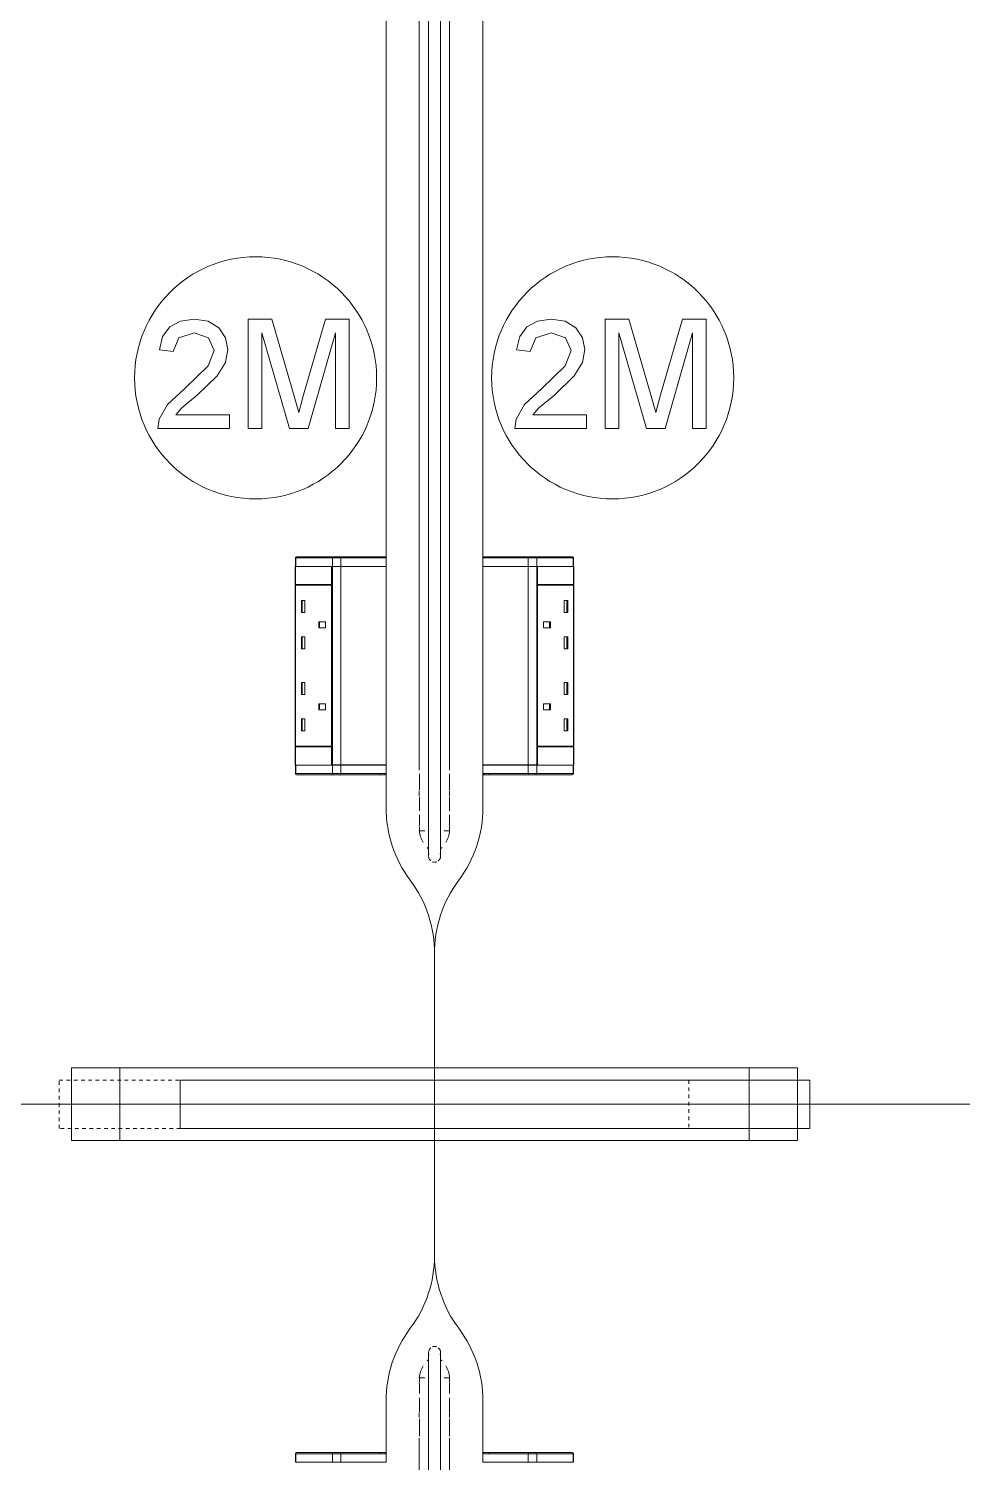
# Model space of a CAD drawing. Header units: millimetres. Extents: x 155927 to 295199, y -4084 to 97293.
# Drawn here: x 200450 to 201222, y 11789 to 12973 of the extents above; entities that cross this region are included whole.
import ezdxf

# ---------------------------------------------------------------- set-up
doc = ezdxf.new("R2010")
doc.units = ezdxf.units.MM
doc.header["$MEASUREMENT"] = 0
doc.linetypes.add('Dash', pattern=[6, 3, -3])
doc.layers.add('I-FURN', color=8, linetype='CONTINUOUS', lineweight=9)
doc.layers.add('I-FURN-HDLN', color=8, linetype='Dash', lineweight=9)

msp = doc.modelspace()

# ---------------------------------------------------------------- linework, layer by layer
at = {"layer": 'I-FURN'}
for p, q in [((200745.7, 12535.9), (200745.7, 13239.6)), ((200745.7, 13239.6), (200745.7, 12535.9)), ((200825.7, 13239.6), (200825.7, 12535.9)), ((200825.7, 12535.9), (200825.7, 13239.6)), ((200773.1, 12360.5), (200773.1, 13198.7)), ((200780.7, 13198.7), (200780.7, 12360.5)), ((200790.7, 12360.5), (200790.7, 13198.7)), ((200798.2, 13198.7), (200798.2, 12360.5)), ((200575.8, 12731.5), (200567, 12726.7)), ((200587.2, 12733.2), (200575.8, 12731.5)), ((200598.6, 12731.4), (200587.2, 12733.2)), ((200607.4, 12725.9), (200598.6, 12731.4)), ((200651.3, 12733.2), (200631.8, 12733.2)), ((200631.8, 12733.2), (200631.8, 12642.8)), ((200669.8, 12669.4), (200651.3, 12733.2)), ((200695.7, 12733.2), (200677.5, 12670.5)), ((200715.2, 12733.2), (200695.7, 12733.2)), ((200715.2, 12642.8), (200715.2, 12733.2)), ((200870.8, 12731.5), (200862, 12726.7)), ((200882.2, 12733.2), (200870.8, 12731.5)), ((200893.6, 12731.4), (200882.2, 12733.2)), ((200902.4, 12725.9), (200893.6, 12731.4)), ((200946.3, 12733.2), (200926.8, 12733.2)), ((200926.8, 12733.2), (200926.8, 12642.8)), ((200964.8, 12669.4), (200946.3, 12733.2)), ((200990.7, 12733.2), (200972.5, 12670.5)), ((201010.2, 12733.2), (200990.7, 12733.2)), ((201010.2, 12642.8), (201010.2, 12733.2)), ((200561.1, 12718.7), (200558.4, 12707.7)), ((200567, 12726.7), (200561.1, 12718.7)), ((200574.4, 12717.7), (200587, 12721.9)), ((200587, 12721.9), (200599, 12717.6)), ((200613, 12717.8), (200607.4, 12725.9)), ((200614.9, 12708), (200613, 12717.8)), ((200643.1, 12642.8), (200643.1, 12721.9)), ((200643.1, 12721.9), (200665.8, 12642.8)), ((200681.2, 12642.8), (200703.9, 12721.9)), ((200703.9, 12721.9), (200703.9, 12642.8)), ((200856.1, 12718.7), (200853.4, 12707.7)), ((200862, 12726.7), (200856.1, 12718.7)), ((200869.4, 12717.7), (200882, 12721.9)), ((200882, 12721.9), (200894, 12717.6)), ((200908, 12717.8), (200902.4, 12725.9)), ((200909.9, 12708), (200908, 12717.8)), ((200938.1, 12642.8), (200938.1, 12721.9)), ((200938.1, 12721.9), (200960.8, 12642.8)), ((200976.2, 12642.8), (200998.9, 12721.9)), ((200998.9, 12721.9), (200998.9, 12642.8)), ((200558.4, 12707.7), (200569.7, 12706.3)), ((200569.7, 12706.3), (200574.4, 12717.7)), ((200603.6, 12707.3), (200598.7, 12694.5)), ((200599, 12717.6), (200603.6, 12707.3)), ((200612.9, 12697.2), (200614.9, 12708)), ((200853.4, 12707.7), (200864.7, 12706.3)), ((200864.7, 12706.3), (200869.4, 12717.7)), ((200898.6, 12707.3), (200893.7, 12694.5)), ((200894, 12717.6), (200898.6, 12707.3)), ((200907.9, 12697.2), (200909.9, 12708)), ((200598.7, 12694.5), (200579.2, 12675.6)), ((200606.2, 12686.2), (200612.9, 12697.2)), ((200893.7, 12694.5), (200874.2, 12675.6)), ((200901.2, 12686.2), (200907.9, 12697.2)), ((200590, 12670.7), (200606.2, 12686.2)), ((200885, 12670.7), (200901.2, 12686.2)), ((200579.2, 12675.6), (200565, 12662.5)), ((200577, 12659.8), (200590, 12670.7)), ((200677.5, 12670.5), (200673.5, 12656.1)), ((200874.2, 12675.6), (200860, 12662.5)), ((200872, 12659.8), (200885, 12670.7)), ((200972.5, 12670.5), (200968.5, 12656.1)), ((200565, 12662.5), (200558.2, 12650.5)), ((200571.9, 12654.1), (200577, 12659.8)), ((200673.5, 12656.1), (200669.8, 12669.4)), ((200860, 12662.5), (200853.2, 12650.5)), ((200866.9, 12654.1), (200872, 12659.8)), ((200968.5, 12656.1), (200964.8, 12669.4)), ((200558.2, 12650.5), (200557, 12642.8)), ((200616.3, 12654.1), (200571.9, 12654.1)), ((200616.3, 12642.8), (200616.3, 12654.1)), ((200853.2, 12650.5), (200852, 12642.8)), ((200911.3, 12654.1), (200866.9, 12654.1)), ((200911.3, 12642.8), (200911.3, 12654.1)), ((200557, 12642.8), (200616.3, 12642.8)), ((200631.8, 12642.8), (200643.1, 12642.8)), ((200665.8, 12642.8), (200681.2, 12642.8)), ((200703.9, 12642.8), (200715.2, 12642.8)), ((200852, 12642.8), (200911.3, 12642.8)), ((200926.8, 12642.8), (200938.1, 12642.8)), ((200960.8, 12642.8), (200976.2, 12642.8)), ((200998.9, 12642.8), (201010.2, 12642.8)), ((200670.6, 12513.8), (200670.6, 12528.8)), ((200670.6, 12528.8), (200700.5, 12528.8)), ((200670.8, 12535.9), (200670.8, 12528.9)), ((200670.8, 12535.9), (200671, 12535.9)), ((200670.8, 12535.9), (200670.8, 12528.9)), ((200670.8, 12528.9), (200670.8, 12535.9)), ((200670.8, 12528.9), (200671, 12528.9)), ((200670.8, 12528.8), (200670.8, 12364.9)), ((200671, 12535.9), (200701.3, 12535.9)), ((200671, 12535.9), (200671, 12528.9)), ((200671, 12528.9), (200701.3, 12528.9)), ((200671.2, 12536.7), (200671.2, 12536.7)), ((200702.1, 12536.9), (200671.8, 12536.9)), ((200702.1, 12536.9), (200671.8, 12536.9)), ((200700.5, 12528.8), (200700.5, 12513.8)), ((200700.7, 12513.8), (200700.7, 12528.8)), ((200700.7, 12528.8), (200701.3, 12528.8)), ((200701.3, 12535.9), (200708.2, 12535.9)), ((200701.3, 12535.9), (200701.3, 12528.9)), ((200701.3, 12528.9), (200708.2, 12528.9)), ((200708.2, 12528.8), (200701.3, 12528.8)), ((200701.3, 12528.8), (200701.3, 12364.9)), ((200702.1, 12536.9), (200740.7, 12536.9)), ((200707.7, 12536.9), (200702.1, 12536.9)), ((200744.7, 12536.9), (200707.7, 12536.9)), ((200708.2, 12535.9), (200745.7, 12535.9)), ((200708.2, 12535.9), (200708.2, 12528.9)), ((200708.2, 12528.9), (200745.7, 12528.9)), ((200745.7, 12528.8), (200708.2, 12528.8)), ((200708.2, 12528.8), (200708.2, 12364.9)), ((200740.7, 12536.9), (200740.7, 12535.9)), ((200740.7, 12536.9), (200744.7, 12536.9)), ((200745.7, 12528.9), (200745.7, 12535.9)), ((200745.7, 12535.9), (200745.7, 12528.9)), ((200745.7, 12364.9), (200745.7, 12528.8)), ((200745.7, 12528.8), (200745.7, 12364.9)), ((200825.7, 12535.9), (200825.7, 12528.9)), ((200825.7, 12535.9), (200863.1, 12535.9)), ((200825.7, 12535.9), (200825.7, 12528.9)), ((200825.7, 12528.9), (200863.1, 12528.9)), ((200825.7, 12528.8), (200825.7, 12364.9)), ((200825.7, 12364.9), (200825.7, 12528.8)), ((200863.1, 12528.8), (200825.7, 12528.8)), ((200826.7, 12536.9), (200826.7, 12536.9)), ((200863.7, 12536.9), (200826.7, 12536.9)), ((200826.7, 12536.9), (200830.7, 12536.9)), ((200830.7, 12535.9), (200830.7, 12536.9)), ((200830.7, 12536.9), (200869.2, 12536.9)), ((200863.1, 12535.9), (200870.1, 12535.9)), ((200863.1, 12535.9), (200863.1, 12528.9)), ((200863.1, 12528.9), (200870.1, 12528.9)), ((200863.1, 12364.9), (200863.1, 12528.8)), ((200870.1, 12528.8), (200863.1, 12528.8)), ((200869.2, 12536.9), (200863.7, 12536.9)), ((200870.9, 12528.8), (200868.4, 12528.8)), ((200899.5, 12536.9), (200869.2, 12536.9)), ((200899.5, 12536.9), (200869.2, 12536.9)), ((200870.1, 12535.9), (200900.3, 12535.9)), ((200870.1, 12535.9), (200870.1, 12528.9)), ((200870.1, 12528.9), (200900.3, 12528.9)), ((200870.1, 12364.9), (200870.1, 12528.8)), ((200870.1, 12528.8), (200870.7, 12528.8)), ((200870.7, 12528.8), (200870.7, 12513.8)), ((200870.9, 12513.8), (200870.9, 12528.8)), ((200870.9, 12528.8), (200900.7, 12528.8)), ((200900.1, 12536.7), (200900.2, 12536.7)), ((200900.3, 12535.9), (200900.5, 12535.9)), ((200900.3, 12535.9), (200900.3, 12528.9)), ((200900.3, 12528.9), (200900.5, 12528.9)), ((200900.5, 12528.9), (200900.5, 12535.9)), ((200900.5, 12528.9), (200900.5, 12535.9)), ((200900.5, 12528.9), (200900.5, 12535.9)), ((200900.5, 12364.9), (200900.5, 12528.8)), ((200900.7, 12528.8), (200900.7, 12513.8)), ((200700.5, 12513.8), (200670.6, 12513.8)), ((200670.6, 12513.3), (200700.5, 12513.3)), ((200670.6, 12380.3), (200670.6, 12513.3)), ((200671, 12513.3), (200671, 12513.8)), ((200700.5, 12513.3), (200700.5, 12380.3)), ((200700.7, 12380.3), (200700.7, 12513.3)), ((200870.7, 12513.3), (200870.7, 12380.3)), ((200900.7, 12513.8), (200870.9, 12513.8)), ((200870.9, 12380.3), (200870.9, 12513.3)), ((200900.7, 12513.3), (200870.9, 12513.3)), ((200900.3, 12513.8), (200900.3, 12513.3)), ((200900.7, 12513.3), (200900.7, 12380.3)), ((200675.7, 12500.7), (200675.7, 12490.7)), ((200675.7, 12500.7), (200678.5, 12500.7)), ((200676.4, 12500.7), (200676.4, 12490.7)), ((200678.5, 12500.7), (200678.5, 12490.7)), ((200895.7, 12500.7), (200892.8, 12500.7)), ((200892.8, 12490.7), (200892.8, 12500.7)), ((200895, 12490.7), (200895, 12500.7)), ((200895.7, 12490.7), (200895.7, 12500.7)), ((200675.7, 12490.7), (200678.5, 12490.7)), ((200690, 12483.2), (200690, 12478.2)), ((200695.7, 12483.2), (200690, 12483.2)), ((200690.7, 12483.2), (200690.7, 12478.2)), ((200695.7, 12478.2), (200695.7, 12483.2)), ((200881.4, 12483.2), (200875.6, 12483.2)), ((200875.6, 12478.2), (200875.6, 12483.2)), ((200880.6, 12478.2), (200880.6, 12483.2)), ((200881.4, 12478.2), (200881.4, 12483.2)), ((200895.7, 12490.7), (200892.8, 12490.7)), ((200675.7, 12470.7), (200675.7, 12460.7)), ((200675.7, 12470.7), (200678.5, 12470.7)), ((200676.4, 12470.7), (200676.4, 12460.7)), ((200678.5, 12470.7), (200678.5, 12460.7)), ((200690, 12478.2), (200695.7, 12478.2)), ((200881.4, 12478.2), (200875.6, 12478.2)), ((200895.7, 12470.7), (200892.8, 12470.7)), ((200892.8, 12460.7), (200892.8, 12470.7)), ((200895, 12460.7), (200895, 12470.7)), ((200895.7, 12460.7), (200895.7, 12470.7)), ((200675.7, 12460.7), (200678.5, 12460.7)), ((200895.7, 12460.7), (200892.8, 12460.7)), ((200675.7, 12433), (200675.7, 12423)), ((200675.7, 12433), (200678.5, 12433)), ((200675.7, 12423), (200678.5, 12423)), ((200676.4, 12433), (200676.4, 12423)), ((200678.5, 12433), (200678.5, 12423)), ((200895.7, 12433), (200892.8, 12433)), ((200892.8, 12423), (200892.8, 12433)), ((200895.7, 12423), (200892.8, 12423)), ((200895, 12423), (200895, 12433)), ((200895.7, 12423), (200895.7, 12433)), ((200690, 12415.5), (200690, 12410.5)), ((200690, 12415.5), (200695.7, 12415.5)), ((200690, 12410.5), (200695.7, 12410.5)), ((200690.7, 12415.5), (200690.7, 12410.5)), ((200695.7, 12415.5), (200695.7, 12410.5)), ((200875.6, 12415.5), (200875.6, 12410.5)), ((200881.4, 12415.5), (200875.6, 12415.5)), ((200875.6, 12410.5), (200881.4, 12410.5)), ((200880.6, 12410.5), (200880.6, 12415.5)), ((200881.4, 12410.5), (200881.4, 12415.5)), ((200675.7, 12403), (200675.7, 12393)), ((200675.7, 12403), (200678.5, 12403)), ((200676.4, 12403), (200676.4, 12393)), ((200678.5, 12403), (200678.5, 12393)), ((200895.7, 12403), (200892.8, 12403)), ((200892.8, 12393), (200892.8, 12403)), ((200895, 12393), (200895, 12403)), ((200895.7, 12393), (200895.7, 12403)), ((200675.7, 12393), (200678.5, 12393)), ((200895.7, 12393), (200892.8, 12393)), ((200670.6, 12380.3), (200700.5, 12380.3)), ((200670.6, 12379.8), (200700.5, 12379.8)), ((200670.6, 12364.8), (200670.6, 12379.8)), ((200671, 12379.8), (200671, 12380.3)), ((200700.5, 12379.8), (200700.5, 12364.8)), ((200700.7, 12364.9), (200700.7, 12379.8)), ((200870.7, 12379.8), (200870.7, 12364.9)), ((200900.7, 12380.3), (200870.9, 12380.3)), ((200870.9, 12364.8), (200870.9, 12379.8)), ((200870.9, 12379.8), (200900.7, 12379.8)), ((200900.3, 12380.3), (200900.3, 12379.8)), ((200900.7, 12379.8), (200900.7, 12364.8)), ((200700.5, 12364.8), (200670.6, 12364.8)), ((200670.8, 12364.8), (200670.8, 12357.8)), ((200671, 12364.8), (200670.8, 12364.8)), ((200670.8, 12364.8), (200670.8, 12357.8)), ((200670.8, 12364.8), (200670.8, 12357.8)), ((200671, 12357.8), (200671, 12364.8)), ((200701.3, 12364.8), (200671, 12364.8)), ((200700.5, 12364.8), (200702.9, 12364.8)), ((200701.3, 12364.9), (200700.7, 12364.9)), ((200701.3, 12364.9), (200708.2, 12364.9)), ((200701.3, 12357.8), (200701.3, 12364.8)), ((200708.2, 12364.8), (200701.3, 12364.8)), ((200708.2, 12364.9), (200745.7, 12364.9)), ((200708.2, 12357.8), (200708.2, 12364.8)), ((200745.7, 12364.8), (200708.2, 12364.8)), ((200745.7, 12357.8), (200745.7, 12364.8)), ((200745.7, 12357.8), (200745.7, 12364.8)), ((200825.7, 12364.9), (200863.1, 12364.9)), ((200825.7, 12364.8), (200825.7, 12357.8)), ((200825.7, 12357.8), (200825.7, 12364.8)), ((200863.1, 12364.8), (200825.7, 12364.8)), ((200863.1, 12364.9), (200870.1, 12364.9)), ((200863.1, 12357.8), (200863.1, 12364.8)), ((200870.1, 12364.8), (200863.1, 12364.8)), ((200870.7, 12364.9), (200870.1, 12364.9)), ((200870.1, 12357.8), (200870.1, 12364.8)), ((200900.3, 12364.8), (200870.1, 12364.8)), ((200900.7, 12364.8), (200870.9, 12364.8)), ((200900.3, 12357.8), (200900.3, 12364.8)), ((200900.5, 12364.8), (200900.3, 12364.8)), ((200900.5, 12357.8), (200900.5, 12364.8)), ((200900.5, 12357.8), (200900.5, 12364.8)), ((200900.5, 12364.8), (200900.5, 12357.8)), ((200671, 12357.8), (200670.8, 12357.8)), ((200701.3, 12357.8), (200671, 12357.8)), ((200671.2, 12357), (200671.2, 12357)), ((200671.8, 12356.8), (200702.1, 12356.8)), ((200671.8, 12356.8), (200702.1, 12356.8)), ((200708.2, 12357.8), (200701.3, 12357.8)), ((200740.7, 12356.8), (200702.1, 12356.8)), ((200702.1, 12356.8), (200707.7, 12356.8)), ((200707.7, 12356.8), (200744.7, 12356.8)), ((200745.7, 12357.8), (200708.2, 12357.8)), ((200740.7, 12357.8), (200740.7, 12356.8)), ((200744.7, 12356.8), (200740.7, 12356.8)), ((200744.7, 12356.8), (200744.7, 12356.8)), ((200745.7, 12329.6), (200745.7, 12357.8)), ((200745.7, 12357.8), (200745.7, 12329.6)), ((200773.2, 12344.3), (200773.2, 12357.6)), ((200780.7, 12360.5), (200780.7, 12357.7)), ((200780.7, 12357.7), (200780.7, 12354.9)), ((200780.7, 12354.9), (200780.7, 12352)), ((200780.7, 12352), (200780.7, 12349.2)), ((200790.7, 12359.8), (200790.7, 12360.5)), ((200790.7, 12356.9), (200790.7, 12359.8)), ((200790.7, 12354.1), (200790.7, 12356.9)), ((200790.7, 12351.3), (200790.7, 12354.1)), ((200790.7, 12348.5), (200790.7, 12351.3)), ((200798.2, 12357.6), (200798.2, 12344.3)), ((200825.7, 12357.8), (200825.7, 12329.6)), ((200825.7, 12329.6), (200825.7, 12357.8)), ((200863.1, 12357.8), (200825.7, 12357.8)), ((200830.7, 12356.8), (200826.7, 12356.8)), ((200826.7, 12356.8), (200863.7, 12356.8)), ((200830.7, 12356.8), (200830.7, 12357.8)), ((200869.2, 12356.8), (200830.7, 12356.8)), ((200870.1, 12357.8), (200863.1, 12357.8)), ((200863.7, 12356.8), (200869.2, 12356.8)), ((200869.2, 12356.8), (200899.5, 12356.8)), ((200869.2, 12356.8), (200899.5, 12356.8)), ((200900.3, 12357.8), (200870.1, 12357.8)), ((200900.2, 12357), (200900.2, 12357)), ((200900.5, 12357.8), (200900.3, 12357.8)), ((200773.1, 12339.4), (200773.1, 12343.4)), ((200780.7, 12349.2), (200780.7, 12346.4)), ((200780.7, 12346.4), (200780.7, 12343.7)), ((200780.7, 12343.7), (200780.7, 12340.9)), ((200780.7, 12340.9), (200780.7, 12338.2)), ((200790.7, 12345.7), (200790.7, 12348.5)), ((200790.7, 12342.9), (200790.7, 12345.7)), ((200790.7, 12340.2), (200790.7, 12342.9)), ((200790.7, 12337.5), (200790.7, 12340.2)), ((200798.2, 12343.4), (200798.2, 12339.4)), ((200773.2, 12327.1), (200773.2, 12338.6)), ((200780.7, 12338.2), (200780.7, 12335.5)), ((200780.7, 12335.5), (200780.7, 12332.9)), ((200780.7, 12332.9), (200780.7, 12330.3)), ((200780.7, 12330.3), (200780.7, 12327.8)), ((200780.7, 12327.8), (200780.7, 12325.3)), ((200790.7, 12334.8), (200790.7, 12337.5)), ((200790.7, 12332.2), (200790.7, 12334.8)), ((200790.7, 12329.6), (200790.7, 12332.2)), ((200790.7, 12327.1), (200790.7, 12329.6)), ((200790.7, 12324.6), (200790.7, 12327.1)), ((200798.2, 12338.6), (200798.2, 12327.1)), ((200773.1, 12314.3), (200773.1, 12315.2)), ((200773.2, 12315.5), (200773.2, 12323.6)), ((200780.7, 12325.3), (200780.7, 12322.9)), ((200780.7, 12322.9), (200780.7, 12320.5)), ((200780.7, 12320.5), (200780.7, 12318.2)), ((200780.7, 12318.2), (200780.7, 12315.9)), ((200780.7, 12315.9), (200780.7, 12313.8)), ((200790.7, 12322.2), (200790.7, 12324.6)), ((200790.7, 12319.9), (200790.7, 12322.2)), ((200790.7, 12317.6), (200790.7, 12319.9)), ((200790.7, 12315.3), (200790.7, 12317.6)), ((200790.7, 12313.2), (200790.7, 12315.3)), ((200798.2, 12323.6), (200798.2, 12315.5)), ((200798.2, 12315.2), (200798.2, 12314.3)), ((200773.2, 12310.5), (200773.2, 12313.9)), ((200773.2, 12310.5), (200777.7, 12310.5)), ((200780.7, 12313.8), (200780.7, 12311.7)), ((200780.7, 12311.7), (200780.7, 12309.7)), ((200780.7, 12309.7), (200780.7, 12307.7)), ((200780.7, 12307.7), (200780.7, 12305.9)), ((200780.7, 12305.9), (200780.7, 12304.1)), ((200780.7, 12304.1), (200780.7, 12302.4)), ((200790.7, 12311.1), (200790.7, 12313.2)), ((200790.7, 12309.1), (200790.7, 12311.1)), ((200790.7, 12307.2), (200790.7, 12309.1)), ((200790.7, 12305.4), (200790.7, 12307.2)), ((200790.7, 12303.6), (200790.7, 12305.4)), ((200790.7, 12302), (200790.7, 12303.6)), ((200793.6, 12310.5), (200798.2, 12310.5)), ((200798.2, 12313.9), (200798.2, 12310.5)), ((200780.7, 12302.4), (200780.7, 12300.9)), ((200780.7, 12300.9), (200780.7, 12299.4)), ((200780.7, 12299.4), (200780.7, 12298)), ((200780.7, 12298), (200780.7, 12296.7)), ((200780.7, 12296.7), (200780.7, 12295.5)), ((200780.7, 12295.5), (200780.7, 12294.4)), ((200780.7, 12294.4), (200780.7, 12293.5)), ((200780.7, 12293.5), (200780.7, 12292.6)), ((200780.7, 12292.6), (200780.7, 12291.8)), ((200780.7, 12291.8), (200780.7, 12291.2)), ((200790.7, 12300.4), (200790.7, 12302)), ((200790.7, 12299), (200790.7, 12300.4)), ((200790.7, 12297.6), (200790.7, 12299)), ((200790.7, 12296.4), (200790.7, 12297.6)), ((200790.7, 12295.2), (200790.7, 12296.4)), ((200790.7, 12294.2), (200790.7, 12295.2)), ((200790.7, 12293.2), (200790.7, 12294.2)), ((200790.7, 12292.4), (200790.7, 12293.2)), ((200790.7, 12291.6), (200790.7, 12292.4)), ((200790.7, 12291), (200790.7, 12291.6)), ((200780.7, 12291.2), (200780.7, 12290.6)), ((200780.7, 12290.6), (200780.7, 12290.2)), ((200780.7, 12290.2), (200780.7, 12289.9)), ((200780.7, 12289.9), (200780.7, 12289.7)), ((200780.7, 12289.7), (200780.7, 12289.6)), ((200780.7, 12289.6), (200780.7, 12289.6)), ((200790.7, 12290.5), (200790.7, 12291)), ((200790.7, 12290.1), (200790.7, 12290.5)), ((200790.7, 12289.8), (200790.7, 12290.1)), ((200790.7, 12289.7), (200790.7, 12289.8)), ((200790.7, 12289.6), (200790.7, 12289.7)), ((200785.7, 12084.6), (200785.7, 12208.5)), ((200785.7, 12208.5), (200785.7, 12084.6)), ((200785.7, 12208.5), (200785.7, 12084.6)), ((200785.7, 12084.6), (200785.7, 12208.5)), ((200485.7, 12114.6), (201085.7, 12114.6)), ((200525.7, 12114.6), (200485.7, 12114.6)), ((200485.7, 12114.6), (200485.7, 12054.6)), ((200485.7, 12054.6), (200485.7, 12114.6)), ((201045.7, 12114.6), (200525.7, 12114.6)), ((200525.7, 12054.6), (200525.7, 12114.6)), ((200525.7, 12054.6), (200525.7, 12114.6)), ((201085.7, 12114.6), (201045.7, 12114.6)), ((201045.7, 12104.6), (201045.7, 12114.6)), ((201045.7, 12054.6), (201045.7, 12114.6)), ((201085.7, 12054.6), (201085.7, 12114.6)), ((201085.7, 12104.6), (201085.7, 12114.6)), ((200575.7, 12104.6), (200575.7, 12064.6)), ((201085.7, 12104.6), (200575.7, 12104.6)), ((201095.7, 12104.6), (201085.7, 12104.6)), ((201095.7, 12064.6), (201095.7, 12104.6)), ((199985.7, 12084.6), (200785.7, 12084.6)), ((200785.7, 12084.6), (199985.7, 12084.6)), ((200785.7, 12084.6), (199985.7, 12084.6)), ((199985.7, 12084.6), (200785.7, 12084.6)), ((200785.7, 12084.6), (201585.7, 12084.6)), ((201585.7, 12084.6), (200785.7, 12084.6)), ((200785.7, 11959.6), (200785.7, 12084.6)), ((200785.7, 12084.6), (200785.7, 11959.6)), ((201585.7, 12084.6), (200785.7, 12084.6)), ((200785.7, 12084.6), (200785.7, 11959.6)), ((200785.7, 11959.6), (200785.7, 12084.6)), ((200785.7, 12084.6), (201585.7, 12084.6)), ((200575.7, 12064.6), (201085.7, 12064.6)), ((201045.7, 12054.6), (201045.7, 12064.6)), ((201085.7, 12054.6), (201085.7, 12064.6)), ((201085.7, 12064.6), (201095.7, 12064.6)), ((200485.7, 12054.6), (200525.7, 12054.6)), ((201085.7, 12054.6), (200485.7, 12054.6)), ((200525.7, 12054.6), (201045.7, 12054.6)), ((201045.7, 12054.6), (201085.7, 12054.6)), ((200780.7, 11879.6), (200780.7, 11879.6)), ((200780.7, 11879.6), (200780.7, 11879.4)), ((200780.7, 11879.4), (200780.7, 11879.1)), ((200780.7, 11879.1), (200780.7, 11878.7)), ((200780.7, 11878.7), (200780.7, 11878.2)), ((200780.7, 11878.2), (200780.7, 11877.6)), ((200780.7, 11877.6), (200780.7, 11876.9)), ((200790.7, 11879.5), (200790.7, 11879.6)), ((200790.7, 11879.6), (200790.7, 11879.6)), ((200790.7, 11879.3), (200790.7, 11879.5)), ((200790.7, 11879), (200790.7, 11879.3)), ((200790.7, 11878.6), (200790.7, 11879)), ((200790.7, 11878), (200790.7, 11878.6)), ((200790.7, 11877.4), (200790.7, 11878)), ((200790.7, 11876.6), (200790.7, 11877.4)), ((200780.7, 11876.9), (200780.7, 11876)), ((200780.7, 11876), (200780.7, 11875.1)), ((200780.7, 11875.1), (200780.7, 11874)), ((200780.7, 11874), (200780.7, 11872.9)), ((200780.7, 11872.9), (200780.7, 11871.6)), ((200780.7, 11871.6), (200780.7, 11870.2)), ((200780.7, 11870.2), (200780.7, 11868.8)), ((200780.7, 11868.8), (200780.7, 11867.2)), ((200780.7, 11867.2), (200780.7, 11865.6)), ((200780.7, 11865.6), (200780.7, 11863.8)), ((200790.7, 11875.8), (200790.7, 11876.6)), ((200790.7, 11874.8), (200790.7, 11875.8)), ((200790.7, 11873.7), (200790.7, 11874.8)), ((200790.7, 11872.5), (200790.7, 11873.7)), ((200790.7, 11871.2), (200790.7, 11872.5)), ((200790.7, 11869.9), (200790.7, 11871.2)), ((200790.7, 11868.4), (200790.7, 11869.9)), ((200790.7, 11866.8), (200790.7, 11868.4)), ((200790.7, 11865.1), (200790.7, 11866.8)), ((200773.1, 11854), (200773.1, 11854.9)), ((200777.7, 11858.7), (200773.2, 11858.7)), ((200773.2, 11855.3), (200773.2, 11858.7)), ((200773.2, 11845.7), (200773.2, 11853.7)), ((200780.7, 11863.8), (200780.7, 11862)), ((200780.7, 11862), (200780.7, 11860.1)), ((200780.7, 11860.1), (200780.7, 11858.1)), ((200780.7, 11858.1), (200780.7, 11856)), ((200780.7, 11856), (200780.7, 11853.9)), ((200780.7, 11853.9), (200780.7, 11851.7)), ((200790.7, 11863.4), (200790.7, 11865.1)), ((200790.7, 11861.5), (200790.7, 11863.4)), ((200790.7, 11859.6), (200790.7, 11861.5)), ((200790.7, 11857.6), (200790.7, 11859.6)), ((200790.7, 11855.5), (200790.7, 11857.6)), ((200790.7, 11853.3), (200790.7, 11855.5)), ((200798.2, 11858.7), (200793.6, 11858.7)), ((200798.2, 11858.7), (200798.2, 11855.3)), ((200798.2, 11854.9), (200798.2, 11854)), ((200798.2, 11853.7), (200798.2, 11845.7)), ((200773.2, 11830.6), (200773.2, 11842.1)), ((200780.7, 11851.7), (200780.7, 11849.4)), ((200780.7, 11849.4), (200780.7, 11847)), ((200780.7, 11847), (200780.7, 11844.6)), ((200780.7, 11844.6), (200780.7, 11842.1)), ((200780.7, 11842.1), (200780.7, 11839.6)), ((200790.7, 11851), (200790.7, 11853.3)), ((200790.7, 11848.7), (200790.7, 11851)), ((200790.7, 11846.4), (200790.7, 11848.7)), ((200790.7, 11843.9), (200790.7, 11846.4)), ((200790.7, 11841.4), (200790.7, 11843.9)), ((200798.2, 11842.1), (200798.2, 11830.6)), ((200745.7, 11795.9), (200745.7, 11839.6)), ((200745.7, 11839.6), (200745.7, 11795.9)), ((200773.1, 11825.8), (200773.1, 11829.9)), ((200780.7, 11839.6), (200780.7, 11837)), ((200780.7, 11837), (200780.7, 11834.4)), ((200780.7, 11834.4), (200780.7, 11831.7)), ((200780.7, 11831.7), (200780.7, 11829)), ((200790.7, 11838.9), (200790.7, 11841.4)), ((200790.7, 11836.3), (200790.7, 11838.9)), ((200790.7, 11833.7), (200790.7, 11836.3)), ((200790.7, 11831), (200790.7, 11833.7)), ((200790.7, 11828.3), (200790.7, 11831)), ((200798.2, 11829.9), (200798.2, 11825.8)), ((200825.7, 11839.6), (200825.7, 11795.9)), ((200825.7, 11795.9), (200825.7, 11839.6)), ((200773.2, 11810.6), (200773.2, 11824.9)), ((200780.7, 11829), (200780.7, 11826.3)), ((200780.7, 11826.3), (200780.7, 11823.5)), ((200780.7, 11823.5), (200780.7, 11820.8)), ((200780.7, 11820.8), (200780.7, 11817.9)), ((200780.7, 11817.9), (200780.7, 11815.1)), ((200790.7, 11825.6), (200790.7, 11828.3)), ((200790.7, 11822.8), (200790.7, 11825.6)), ((200790.7, 11820), (200790.7, 11822.8)), ((200790.7, 11817.2), (200790.7, 11820)), ((200798.2, 11824.9), (200798.2, 11810.6)), ((200773.1, 10970.5), (200773.1, 11808.7)), ((200780.7, 11815.1), (200780.7, 11812.3)), ((200780.7, 11812.3), (200780.7, 11809.5)), ((200780.7, 11809.5), (200780.7, 11808.7)), ((200780.7, 11808.7), (200780.7, 10970.5)), ((200790.7, 11814.4), (200790.7, 11817.2)), ((200790.7, 11811.5), (200790.7, 11814.4)), ((200790.7, 11808.7), (200790.7, 11811.5)), ((200790.7, 10970.5), (200790.7, 11808.7)), ((200798.2, 11808.7), (200798.2, 10970.5)), ((200670.8, 11795.9), (200670.8, 11788.9)), ((200670.8, 11795.9), (200671, 11795.9)), ((200670.8, 11795.9), (200670.8, 11788.9)), ((200670.8, 11788.9), (200670.8, 11795.9)), ((200671, 11795.9), (200701.3, 11795.9)), ((200671, 11795.9), (200671, 11788.9)), ((200671.2, 11796.7), (200671.2, 11796.7)), ((200702.1, 11796.9), (200671.8, 11796.9)), ((200702.1, 11796.9), (200671.8, 11796.9)), ((200701.3, 11795.9), (200708.2, 11795.9)), ((200701.3, 11795.9), (200701.3, 11788.9)), ((200702.1, 11796.9), (200740.7, 11796.9)), ((200707.7, 11796.9), (200702.1, 11796.9)), ((200744.7, 11796.9), (200707.7, 11796.9)), ((200708.2, 11795.9), (200745.7, 11795.9)), ((200708.2, 11795.9), (200708.2, 11788.9)), ((200740.7, 11796.9), (200740.7, 11795.9)), ((200740.7, 11796.9), (200744.7, 11796.9)), ((200745.7, 11788.9), (200745.7, 11795.9)), ((200745.7, 11795.9), (200745.7, 11788.9)), ((200825.7, 11795.9), (200825.7, 11788.9)), ((200825.7, 11795.9), (200863.1, 11795.9)), ((200825.7, 11795.9), (200825.7, 11788.9)), ((200826.7, 11796.9), (200826.7, 11796.9)), ((200863.7, 11796.9), (200826.7, 11796.9)), ((200826.7, 11796.9), (200830.7, 11796.9)), ((200830.7, 11795.9), (200830.7, 11796.9)), ((200830.7, 11796.9), (200869.2, 11796.9)), ((200863.1, 11795.9), (200870.1, 11795.9)), ((200863.1, 11795.9), (200863.1, 11788.9)), ((200869.2, 11796.9), (200863.7, 11796.9)), ((200899.5, 11796.9), (200869.2, 11796.9)), ((200899.5, 11796.9), (200869.2, 11796.9)), ((200870.1, 11795.9), (200900.3, 11795.9)), ((200870.1, 11795.9), (200870.1, 11788.9)), ((200900.1, 11796.7), (200900.2, 11796.7)), ((200900.3, 11795.9), (200900.5, 11795.9)), ((200900.3, 11795.9), (200900.3, 11788.9)), ((200900.5, 11788.9), (200900.5, 11795.9)), ((200900.5, 11788.9), (200900.5, 11795.9)), ((200900.5, 11788.9), (200900.5, 11795.9)), ((200670.8, 11788.9), (200671, 11788.9)), ((200671, 11788.9), (200701.3, 11788.9)), ((200701.3, 11788.9), (200708.2, 11788.9)), ((200708.2, 11788.9), (200745.7, 11788.9)), ((200825.7, 11788.9), (200863.1, 11788.9)), ((200863.1, 11788.9), (200870.1, 11788.9)), ((200870.1, 11788.9), (200900.3, 11788.9)), ((200900.3, 11788.9), (200900.5, 11788.9))]:
    msp.add_line(p, q, dxfattribs=at)
at = {"layer": 'I-FURN', "flags": 128}
for points in [[(200670.8, 12535.9), (200670.8, 12535.9), (200670.8, 12536), (200670.8, 12536), (200670.9, 12536.1), (200670.9, 12536.1), (200670.9, 12536.1), (200670.9, 12536.2), (200670.9, 12536.2), (200670.9, 12536.3), (200670.9, 12536.3), (200670.9, 12536.3), (200671, 12536.4), (200671, 12536.4)], [(200707.7, 12536.9), (200707.5, 12536.9), (200707.4, 12536.9), (200707.2, 12536.9), (200707.1, 12536.9), (200707, 12536.9), (200706.8, 12536.9), (200706.7, 12536.9), (200706.5, 12536.9), (200706.3, 12536.9), (200706.2, 12536.9), (200706, 12536.9), (200705.9, 12536.9), (200705.7, 12536.9), (200705.6, 12536.9), (200705.4, 12536.9), (200705.2, 12536.9), (200705.1, 12536.9), (200704.9, 12536.9), (200704.8, 12536.9), (200704.6, 12536.9), (200704.4, 12536.9), (200704.3, 12536.9), (200704.1, 12536.9), (200704, 12536.9), (200703.8, 12536.9), (200703.7, 12536.9), (200703.5, 12536.9), (200703.4, 12536.9), (200703.3, 12536.9), (200703.1, 12536.9), (200703, 12536.9), (200702.9, 12536.9), (200702.8, 12536.9), (200702.6, 12536.9), (200702.5, 12536.9), (200702.4, 12536.9), (200702.3, 12536.9), (200702.2, 12536.9), (200702.1, 12536.9)], [(200744.7, 12536.9), (200744.4, 12536.9), (200744, 12536.9), (200743.4, 12536.9), (200742.8, 12536.9), (200741.9, 12536.9), (200741, 12536.9), (200739.9, 12536.9), (200738.7, 12536.9), (200737.4, 12536.9), (200735.9, 12536.9), (200734.3, 12536.9), (200732.6, 12536.9), (200730.8, 12536.9), (200728.9, 12536.9), (200726.8, 12536.9), (200724.7, 12536.9), (200722.4, 12536.9), (200720.1, 12536.9), (200717.6, 12536.9), (200715.1, 12536.9), (200712.4, 12536.9), (200709.7, 12536.9), (200707.7, 12536.9)], [(200740.7, 12536.9), (200740.8, 12536.9), (200741, 12536.9), (200741.2, 12536.9), (200741.3, 12536.9), (200741.5, 12536.9), (200741.6, 12536.9), (200741.8, 12536.9), (200741.9, 12536.9), (200742.1, 12536.9), (200742.2, 12536.9), (200742.4, 12536.9), (200742.5, 12536.9), (200742.7, 12536.9), (200742.8, 12536.9), (200742.9, 12536.9), (200743.1, 12536.9), (200743.2, 12536.9), (200743.3, 12536.9), (200743.4, 12536.9), (200743.6, 12536.9), (200743.7, 12536.9), (200743.8, 12536.9), (200743.9, 12536.9), (200744, 12536.9), (200744.1, 12536.9), (200744.1, 12536.9), (200744.2, 12536.9), (200744.3, 12536.9), (200744.4, 12536.9), (200744.4, 12536.9), (200744.5, 12536.9), (200744.5, 12536.9), (200744.6, 12536.9), (200744.6, 12536.9), (200744.6, 12536.9), (200744.7, 12536.9), (200744.7, 12536.9), (200744.7, 12536.9), (200744.7, 12536.9)], [(200744.7, 12536.9), (200744.7, 12536.9), (200744.8, 12536.9), (200744.8, 12536.9), (200744.8, 12536.9), (200744.9, 12536.9), (200744.9, 12536.9), (200745, 12536.9), (200745, 12536.9), (200745, 12536.8), (200745.1, 12536.8), (200745.1, 12536.8), (200745.1, 12536.8), (200745.2, 12536.8), (200745.2, 12536.8), (200745.3, 12536.7), (200745.3, 12536.7), (200745.3, 12536.7), (200745.3, 12536.7), (200745.4, 12536.6), (200745.4, 12536.6), (200745.4, 12536.6), (200745.5, 12536.5), (200745.5, 12536.5), (200745.5, 12536.5), (200745.5, 12536.4), (200745.5, 12536.4), (200745.6, 12536.4), (200745.6, 12536.3), (200745.6, 12536.3), (200745.6, 12536.3), (200745.6, 12536.2), (200745.6, 12536.2), (200745.7, 12536.2), (200745.7, 12536.1), (200745.7, 12536.1), (200745.7, 12536), (200745.7, 12536), (200745.7, 12536), (200745.7, 12535.9), (200745.7, 12535.9)], [(200744.7, 12536.9), (200744.7, 12536.9), (200744.7, 12536.9)], [(200825.7, 12535.9), (200825.7, 12535.9), (200825.7, 12536), (200825.7, 12536), (200825.7, 12536.1), (200825.7, 12536.1), (200825.7, 12536.1), (200825.7, 12536.2), (200825.7, 12536.2), (200825.7, 12536.3), (200825.7, 12536.3), (200825.8, 12536.3), (200825.8, 12536.4), (200825.8, 12536.4), (200825.8, 12536.4), (200825.8, 12536.5), (200825.9, 12536.5), (200825.9, 12536.5), (200825.9, 12536.6), (200825.9, 12536.6), (200826, 12536.6), (200826, 12536.7), (200826, 12536.7), (200826.1, 12536.7), (200826.1, 12536.7), (200826.1, 12536.8), (200826.2, 12536.8), (200826.2, 12536.8), (200826.2, 12536.8), (200826.3, 12536.8), (200826.3, 12536.8), (200826.3, 12536.9), (200826.4, 12536.9), (200826.4, 12536.9), (200826.5, 12536.9), (200826.5, 12536.9), (200826.5, 12536.9), (200826.6, 12536.9), (200826.6, 12536.9), (200826.7, 12536.9), (200826.7, 12536.9)], [(200863.7, 12536.9), (200860.9, 12536.9), (200858.2, 12536.9), (200855.6, 12536.9), (200853.1, 12536.9), (200850.7, 12536.9), (200848.3, 12536.9), (200846.1, 12536.9), (200844, 12536.9), (200842, 12536.9), (200840.1, 12536.9), (200838.3, 12536.9), (200836.6, 12536.9), (200835, 12536.9), (200833.6, 12536.9), (200832.3, 12536.9), (200831.1, 12536.9), (200830.1, 12536.9), (200829.2, 12536.9), (200828.4, 12536.9), (200827.8, 12536.9), (200827.2, 12536.9), (200826.9, 12536.9), (200826.7, 12536.9)], [(200826.7, 12536.9), (200826.7, 12536.9), (200826.7, 12536.9), (200826.7, 12536.9), (200826.7, 12536.9), (200826.7, 12536.9), (200826.8, 12536.9), (200826.8, 12536.9), (200826.9, 12536.9), (200826.9, 12536.9), (200827, 12536.9), (200827, 12536.9), (200827.1, 12536.9), (200827.2, 12536.9), (200827.3, 12536.9), (200827.4, 12536.9), (200827.5, 12536.9), (200827.6, 12536.9), (200827.7, 12536.9), (200827.8, 12536.9), (200827.9, 12536.9), (200828, 12536.9), (200828.1, 12536.9), (200828.2, 12536.9), (200828.4, 12536.9), (200828.5, 12536.9), (200828.6, 12536.9), (200828.8, 12536.9), (200828.9, 12536.9), (200829.1, 12536.9), (200829.2, 12536.9), (200829.4, 12536.9), (200829.5, 12536.9), (200829.7, 12536.9), (200829.8, 12536.9), (200830, 12536.9), (200830.1, 12536.9), (200830.3, 12536.9), (200830.5, 12536.9), (200830.6, 12536.9), (200830.7, 12536.9)], [(200869.2, 12536.9), (200869.1, 12536.9), (200869, 12536.9), (200868.9, 12536.9), (200868.8, 12536.9), (200868.7, 12536.9), (200868.6, 12536.9), (200868.5, 12536.9), (200868.3, 12536.9), (200868.2, 12536.9), (200868.1, 12536.9), (200867.9, 12536.9), (200867.8, 12536.9), (200867.7, 12536.9), (200867.5, 12536.9), (200867.4, 12536.9), (200867.2, 12536.9), (200867.1, 12536.9), (200866.9, 12536.9), (200866.8, 12536.9), (200866.6, 12536.9), (200866.4, 12536.9), (200866.3, 12536.9), (200866.1, 12536.9), (200866, 12536.9), (200865.8, 12536.9), (200865.6, 12536.9), (200865.5, 12536.9), (200865.3, 12536.9), (200865.2, 12536.9), (200865, 12536.9), (200864.9, 12536.9), (200864.7, 12536.9), (200864.5, 12536.9), (200864.4, 12536.9), (200864.3, 12536.9), (200864.1, 12536.9), (200864, 12536.9), (200863.8, 12536.9), (200863.7, 12536.9)], [(200900.4, 12536.4), (200900.4, 12536.4), (200900.4, 12536.3), (200900.4, 12536.3), (200900.4, 12536.3), (200900.5, 12536.2), (200900.5, 12536.2), (200900.5, 12536.2), (200900.5, 12536.1), (200900.5, 12536.1), (200900.5, 12536), (200900.5, 12536), (200900.5, 12536), (200900.5, 12535.9), (200900.5, 12535.9)], [(200671, 12357.3), (200671, 12357.3), (200670.9, 12357.4), (200670.9, 12357.4), (200670.9, 12357.4), (200670.9, 12357.5), (200670.9, 12357.5), (200670.9, 12357.5), (200670.9, 12357.6), (200670.9, 12357.6), (200670.8, 12357.7), (200670.8, 12357.7), (200670.8, 12357.7), (200670.8, 12357.8), (200670.8, 12357.8)], [(200702.1, 12356.8), (200702.2, 12356.8), (200702.3, 12356.8), (200702.4, 12356.8), (200702.5, 12356.8), (200702.6, 12356.8), (200702.8, 12356.8), (200702.9, 12356.8), (200703, 12356.8), (200703.1, 12356.8), (200703.3, 12356.8), (200703.4, 12356.8), (200703.5, 12356.8), (200703.7, 12356.8), (200703.8, 12356.8), (200704, 12356.8), (200704.1, 12356.8), (200704.3, 12356.8), (200704.4, 12356.8), (200704.6, 12356.8), (200704.8, 12356.8), (200704.9, 12356.8), (200705.1, 12356.8), (200705.2, 12356.8), (200705.4, 12356.8), (200705.6, 12356.8), (200705.7, 12356.8), (200705.9, 12356.8), (200706, 12356.8), (200706.2, 12356.8), (200706.3, 12356.8), (200706.5, 12356.8), (200706.7, 12356.8), (200706.8, 12356.8), (200707, 12356.8), (200707.1, 12356.8), (200707.2, 12356.8), (200707.4, 12356.8), (200707.5, 12356.8), (200707.7, 12356.8)], [(200707.7, 12356.8), (200710.4, 12356.8), (200713.1, 12356.8), (200715.7, 12356.8), (200718.3, 12356.8), (200720.7, 12356.8), (200723, 12356.8), (200725.3, 12356.8), (200727.4, 12356.8), (200729.4, 12356.8), (200731.3, 12356.8), (200733.1, 12356.8), (200734.8, 12356.8), (200736.3, 12356.8), (200737.7, 12356.8), (200739, 12356.8), (200740.2, 12356.8), (200741.3, 12356.8), (200742.2, 12356.8), (200743, 12356.8), (200743.6, 12356.8), (200744.1, 12356.8), (200744.5, 12356.8), (200744.7, 12356.8)], [(200744.7, 12356.8), (200744.7, 12356.8), (200744.7, 12356.8), (200744.7, 12356.8), (200744.6, 12356.8), (200744.6, 12356.8), (200744.6, 12356.8), (200744.5, 12356.8), (200744.5, 12356.8), (200744.4, 12356.8), (200744.4, 12356.8), (200744.3, 12356.8), (200744.2, 12356.8), (200744.2, 12356.8), (200744.1, 12356.8), (200744, 12356.8), (200743.9, 12356.8), (200743.8, 12356.8), (200743.7, 12356.8), (200743.6, 12356.8), (200743.5, 12356.8), (200743.4, 12356.8), (200743.2, 12356.8), (200743.1, 12356.8), (200743, 12356.8), (200742.8, 12356.8), (200742.7, 12356.8), (200742.6, 12356.8), (200742.4, 12356.8), (200742.3, 12356.8), (200742.1, 12356.8), (200742, 12356.8), (200741.8, 12356.8), (200741.7, 12356.8), (200741.5, 12356.8), (200741.4, 12356.8), (200741.2, 12356.8), (200741.1, 12356.8), (200740.9, 12356.8), (200740.7, 12356.8), (200740.7, 12356.8)], [(200745.7, 12357.8), (200745.7, 12357.7), (200745.7, 12357.7), (200745.7, 12357.7), (200745.7, 12357.6), (200745.7, 12357.6), (200745.7, 12357.6), (200745.6, 12357.5), (200745.6, 12357.5), (200745.6, 12357.4), (200745.6, 12357.4), (200745.6, 12357.4), (200745.6, 12357.3), (200745.6, 12357.3), (200745.5, 12357.3), (200745.5, 12357.2), (200745.5, 12357.2), (200745.5, 12357.2), (200745.4, 12357.1), (200745.4, 12357.1), (200745.4, 12357.1), (200745.4, 12357), (200745.3, 12357), (200745.3, 12357), (200745.3, 12357), (200745.2, 12356.9), (200745.2, 12356.9), (200745.2, 12356.9), (200745.1, 12356.9), (200745.1, 12356.9), (200745, 12356.9), (200745, 12356.8), (200745, 12356.8), (200744.9, 12356.8), (200744.9, 12356.8), (200744.9, 12356.8), (200744.8, 12356.8), (200744.8, 12356.8), (200744.7, 12356.8), (200744.7, 12356.8), (200744.7, 12356.8)], [(200826.7, 12356.8), (200826.6, 12356.8), (200826.6, 12356.8), (200826.5, 12356.8), (200826.5, 12356.8), (200826.5, 12356.8), (200826.4, 12356.8), (200826.4, 12356.8), (200826.4, 12356.8), (200826.3, 12356.9), (200826.3, 12356.9), (200826.2, 12356.9), (200826.2, 12356.9), (200826.2, 12356.9), (200826.1, 12356.9), (200826.1, 12357), (200826.1, 12357), (200826, 12357), (200826, 12357), (200826, 12357.1), (200826, 12357.1), (200825.9, 12357.1), (200825.9, 12357.2), (200825.9, 12357.2), (200825.8, 12357.2), (200825.8, 12357.2), (200825.8, 12357.3), (200825.8, 12357.3), (200825.8, 12357.4), (200825.8, 12357.4), (200825.7, 12357.4), (200825.7, 12357.5), (200825.7, 12357.5), (200825.7, 12357.5), (200825.7, 12357.6), (200825.7, 12357.6), (200825.7, 12357.7), (200825.7, 12357.7), (200825.7, 12357.7), (200825.7, 12357.8), (200825.7, 12357.8)], [(200830.7, 12356.8), (200830.5, 12356.8), (200830.3, 12356.8), (200830.2, 12356.8), (200830, 12356.8), (200829.9, 12356.8), (200829.7, 12356.8), (200829.6, 12356.8), (200829.4, 12356.8), (200829.3, 12356.8), (200829.1, 12356.8), (200829, 12356.8), (200828.8, 12356.8), (200828.7, 12356.8), (200828.5, 12356.8), (200828.4, 12356.8), (200828.3, 12356.8), (200828.2, 12356.8), (200828, 12356.8), (200827.9, 12356.8), (200827.8, 12356.8), (200827.7, 12356.8), (200827.6, 12356.8), (200827.5, 12356.8), (200827.4, 12356.8), (200827.3, 12356.8), (200827.2, 12356.8), (200827.1, 12356.8), (200827.1, 12356.8), (200827, 12356.8), (200826.9, 12356.8), (200826.9, 12356.8), (200826.8, 12356.8), (200826.8, 12356.8), (200826.8, 12356.8), (200826.7, 12356.8), (200826.7, 12356.8), (200826.7, 12356.8), (200826.7, 12356.8), (200826.7, 12356.8)], [(200826.7, 12356.8), (200826.7, 12356.8), (200826.7, 12356.8)], [(200826.7, 12356.8), (200827, 12356.8), (200827.4, 12356.8), (200827.9, 12356.8), (200828.6, 12356.8), (200829.4, 12356.8), (200830.4, 12356.8), (200831.4, 12356.8), (200832.7, 12356.8), (200834, 12356.8), (200835.4, 12356.8), (200837, 12356.8), (200838.7, 12356.8), (200840.6, 12356.8), (200842.5, 12356.8), (200844.5, 12356.8), (200846.7, 12356.8), (200848.9, 12356.8), (200851.3, 12356.8), (200853.7, 12356.8), (200856.3, 12356.8), (200858.9, 12356.8), (200861.7, 12356.8), (200863.7, 12356.8)], [(200863.7, 12356.8), (200863.8, 12356.8), (200864, 12356.8), (200864.1, 12356.8), (200864.3, 12356.8), (200864.4, 12356.8), (200864.5, 12356.8), (200864.7, 12356.8), (200864.9, 12356.8), (200865, 12356.8), (200865.2, 12356.8), (200865.3, 12356.8), (200865.5, 12356.8), (200865.6, 12356.8), (200865.8, 12356.8), (200866, 12356.8), (200866.1, 12356.8), (200866.3, 12356.8), (200866.4, 12356.8), (200866.6, 12356.8), (200866.8, 12356.8), (200866.9, 12356.8), (200867.1, 12356.8), (200867.2, 12356.8), (200867.4, 12356.8), (200867.5, 12356.8), (200867.7, 12356.8), (200867.8, 12356.8), (200867.9, 12356.8), (200868.1, 12356.8), (200868.2, 12356.8), (200868.3, 12356.8), (200868.5, 12356.8), (200868.6, 12356.8), (200868.7, 12356.8), (200868.8, 12356.8), (200868.9, 12356.8), (200869, 12356.8), (200869.1, 12356.8), (200869.2, 12356.8)], [(200900.5, 12357.8), (200900.5, 12357.7), (200900.5, 12357.7), (200900.5, 12357.7), (200900.5, 12357.6), (200900.5, 12357.6), (200900.5, 12357.6), (200900.5, 12357.5), (200900.5, 12357.5), (200900.5, 12357.4), (200900.4, 12357.4), (200900.4, 12357.4), (200900.4, 12357.3), (200900.4, 12357.3)], [(200670.8, 11795.9), (200670.8, 11795.9), (200670.8, 11796), (200670.8, 11796), (200670.9, 11796.1), (200670.9, 11796.1), (200670.9, 11796.1), (200670.9, 11796.2), (200670.9, 11796.2), (200670.9, 11796.3), (200670.9, 11796.3), (200670.9, 11796.3), (200671, 11796.4), (200671, 11796.4)], [(200707.7, 11796.9), (200707.5, 11796.9), (200707.4, 11796.9), (200707.2, 11796.9), (200707.1, 11796.9), (200707, 11796.9), (200706.8, 11796.9), (200706.7, 11796.9), (200706.5, 11796.9), (200706.3, 11796.9), (200706.2, 11796.9), (200706, 11796.9), (200705.9, 11796.9), (200705.7, 11796.9), (200705.6, 11796.9), (200705.4, 11796.9), (200705.2, 11796.9), (200705.1, 11796.9), (200704.9, 11796.9), (200704.8, 11796.9), (200704.6, 11796.9), (200704.4, 11796.9), (200704.3, 11796.9), (200704.1, 11796.9), (200704, 11796.9), (200703.8, 11796.9), (200703.7, 11796.9), (200703.5, 11796.9), (200703.4, 11796.9), (200703.3, 11796.9), (200703.1, 11796.9), (200703, 11796.9), (200702.9, 11796.9), (200702.8, 11796.9), (200702.6, 11796.9), (200702.5, 11796.9), (200702.4, 11796.9), (200702.3, 11796.9), (200702.2, 11796.9), (200702.1, 11796.9)], [(200744.7, 11796.9), (200744.4, 11796.9), (200744, 11796.9), (200743.4, 11796.9), (200742.8, 11796.9), (200741.9, 11796.9), (200741, 11796.9), (200739.9, 11796.9), (200738.7, 11796.9), (200737.4, 11796.9), (200735.9, 11796.9), (200734.3, 11796.9), (200732.6, 11796.9), (200730.8, 11796.9), (200728.9, 11796.9), (200726.8, 11796.9), (200724.7, 11796.9), (200722.4, 11796.9), (200720.1, 11796.9), (200717.6, 11796.9), (200715.1, 11796.9), (200712.4, 11796.9), (200709.7, 11796.9), (200707.7, 11796.9)], [(200740.7, 11796.9), (200740.8, 11796.9), (200741, 11796.9), (200741.2, 11796.9), (200741.3, 11796.9), (200741.5, 11796.9), (200741.6, 11796.9), (200741.8, 11796.9), (200741.9, 11796.9), (200742.1, 11796.9), (200742.2, 11796.9), (200742.4, 11796.9), (200742.5, 11796.9), (200742.7, 11796.9), (200742.8, 11796.9), (200742.9, 11796.9), (200743.1, 11796.9), (200743.2, 11796.9), (200743.3, 11796.9), (200743.4, 11796.9), (200743.6, 11796.9), (200743.7, 11796.9), (200743.8, 11796.9), (200743.9, 11796.9), (200744, 11796.9), (200744.1, 11796.9), (200744.1, 11796.9), (200744.2, 11796.9), (200744.3, 11796.9), (200744.4, 11796.9), (200744.4, 11796.9), (200744.5, 11796.9), (200744.5, 11796.9), (200744.6, 11796.9), (200744.6, 11796.9), (200744.6, 11796.9), (200744.7, 11796.9), (200744.7, 11796.9), (200744.7, 11796.9), (200744.7, 11796.9)], [(200744.7, 11796.9), (200744.7, 11796.9), (200744.8, 11796.9), (200744.8, 11796.9), (200744.8, 11796.9), (200744.9, 11796.9), (200744.9, 11796.9), (200745, 11796.9), (200745, 11796.9), (200745, 11796.8), (200745.1, 11796.8), (200745.1, 11796.8), (200745.1, 11796.8), (200745.2, 11796.8), (200745.2, 11796.8), (200745.3, 11796.7), (200745.3, 11796.7), (200745.3, 11796.7), (200745.3, 11796.7), (200745.4, 11796.6), (200745.4, 11796.6), (200745.4, 11796.6), (200745.5, 11796.5), (200745.5, 11796.5), (200745.5, 11796.5), (200745.5, 11796.4), (200745.5, 11796.4), (200745.6, 11796.4), (200745.6, 11796.3), (200745.6, 11796.3), (200745.6, 11796.3), (200745.6, 11796.2), (200745.6, 11796.2), (200745.7, 11796.2), (200745.7, 11796.1), (200745.7, 11796.1), (200745.7, 11796), (200745.7, 11796), (200745.7, 11796), (200745.7, 11795.9), (200745.7, 11795.9)], [(200744.7, 11796.9), (200744.7, 11796.9), (200744.7, 11796.9)], [(200825.7, 11795.9), (200825.7, 11795.9), (200825.7, 11796), (200825.7, 11796), (200825.7, 11796.1), (200825.7, 11796.1), (200825.7, 11796.1), (200825.7, 11796.2), (200825.7, 11796.2), (200825.7, 11796.3), (200825.7, 11796.3), (200825.8, 11796.3), (200825.8, 11796.4), (200825.8, 11796.4), (200825.8, 11796.4), (200825.8, 11796.5), (200825.9, 11796.5), (200825.9, 11796.5), (200825.9, 11796.6), (200825.9, 11796.6), (200826, 11796.6), (200826, 11796.7), (200826, 11796.7), (200826.1, 11796.7), (200826.1, 11796.7), (200826.1, 11796.8), (200826.2, 11796.8), (200826.2, 11796.8), (200826.2, 11796.8), (200826.3, 11796.8), (200826.3, 11796.8), (200826.3, 11796.9), (200826.4, 11796.9), (200826.4, 11796.9), (200826.5, 11796.9), (200826.5, 11796.9), (200826.5, 11796.9), (200826.6, 11796.9), (200826.6, 11796.9), (200826.7, 11796.9), (200826.7, 11796.9)], [(200863.7, 11796.9), (200860.9, 11796.9), (200858.2, 11796.9), (200855.6, 11796.9), (200853.1, 11796.9), (200850.7, 11796.9), (200848.3, 11796.9), (200846.1, 11796.9), (200844, 11796.9), (200842, 11796.9), (200840.1, 11796.9), (200838.3, 11796.9), (200836.6, 11796.9), (200835, 11796.9), (200833.6, 11796.9), (200832.3, 11796.9), (200831.1, 11796.9), (200830.1, 11796.9), (200829.2, 11796.9), (200828.4, 11796.9), (200827.8, 11796.9), (200827.2, 11796.9), (200826.9, 11796.9), (200826.7, 11796.9)], [(200826.7, 11796.9), (200826.7, 11796.9), (200826.7, 11796.9), (200826.7, 11796.9), (200826.7, 11796.9), (200826.7, 11796.9), (200826.8, 11796.9), (200826.8, 11796.9), (200826.9, 11796.9), (200826.9, 11796.9), (200827, 11796.9), (200827, 11796.9), (200827.1, 11796.9), (200827.2, 11796.9), (200827.3, 11796.9), (200827.4, 11796.9), (200827.5, 11796.9), (200827.6, 11796.9), (200827.7, 11796.9), (200827.8, 11796.9), (200827.9, 11796.9), (200828, 11796.9), (200828.1, 11796.9), (200828.2, 11796.9), (200828.4, 11796.9), (200828.5, 11796.9), (200828.6, 11796.9), (200828.8, 11796.9), (200828.9, 11796.9), (200829.1, 11796.9), (200829.2, 11796.9), (200829.4, 11796.9), (200829.5, 11796.9), (200829.7, 11796.9), (200829.8, 11796.9), (200830, 11796.9), (200830.1, 11796.9), (200830.3, 11796.9), (200830.5, 11796.9), (200830.6, 11796.9), (200830.7, 11796.9)], [(200869.2, 11796.9), (200869.1, 11796.9), (200869, 11796.9), (200868.9, 11796.9), (200868.8, 11796.9), (200868.7, 11796.9), (200868.6, 11796.9), (200868.5, 11796.9), (200868.3, 11796.9), (200868.2, 11796.9), (200868.1, 11796.9), (200867.9, 11796.9), (200867.8, 11796.9), (200867.7, 11796.9), (200867.5, 11796.9), (200867.4, 11796.9), (200867.2, 11796.9), (200867.1, 11796.9), (200866.9, 11796.9), (200866.8, 11796.9), (200866.6, 11796.9), (200866.4, 11796.9), (200866.3, 11796.9), (200866.1, 11796.9), (200866, 11796.9), (200865.8, 11796.9), (200865.6, 11796.9), (200865.5, 11796.9), (200865.3, 11796.9), (200865.2, 11796.9), (200865, 11796.9), (200864.9, 11796.9), (200864.7, 11796.9), (200864.5, 11796.9), (200864.4, 11796.9), (200864.3, 11796.9), (200864.1, 11796.9), (200864, 11796.9), (200863.8, 11796.9), (200863.7, 11796.9)], [(200900.4, 11796.4), (200900.4, 11796.4), (200900.4, 11796.3), (200900.4, 11796.3), (200900.4, 11796.3), (200900.5, 11796.2), (200900.5, 11796.2), (200900.5, 11796.2), (200900.5, 11796.1), (200900.5, 11796.1), (200900.5, 11796), (200900.5, 11796), (200900.5, 11796), (200900.5, 11795.9), (200900.5, 11795.9)]]:
    msp.add_lwpolyline(points, dxfattribs=at)
at = {"layer": 'I-FURN'}
for centre, radius, start, end in [((200637.9, 12684.6), 100, 0, 180), ((200932.9, 12684.6), 100, 0, 180), ((200637.9, 12684.6), 100, 180, 0), ((200932.9, 12684.6), 100, 180, 0), ((200845.7, 12329.6), 100, 180, 216.8699), ((200845.7, 12329.6), 100, 180, 216.8699), ((200725.7, 12329.6), 100, 323.1301, 0), ((200725.7, 12329.6), 100, 323.1301, 0), ((200796.6, 12312.9), 23.6, 185.6664, 210.8564), ((200774.7, 12312.9), 23.6, 329.1436, 354.3336), ((200785.7, 12302.5), 8.51, 223.4514, 234.4595), ((200785.7, 12289.6), 5, 158.1748, 232.7249), ((200785.7, 12289.6), 5, 307.2751, 21.8252), ((200785.7, 12302.5), 8.51, 305.5405, 316.5486), ((200785.7, 12289.6), 5, 247.635, 292.365), ((200685.7, 12209.6), 100, 359.3744, 36.8699), ((200685.7, 12209.6), 100, 359.3744, 36.8699), ((200885.7, 12209.6), 100, 143.1301, 180.6256), ((200885.7, 12209.6), 100, 143.1301, 180.6256), ((200685.7, 11959.6), 100, 323.1301, 0), ((200685.7, 11959.6), 100, 323.1301, 0), ((200885.7, 11959.6), 100, 180, 216.8699), ((200885.7, 11959.6), 100, 180, 216.8699), ((200845.7, 11839.6), 100, 143.1301, 180), ((200845.7, 11839.6), 100, 143.1301, 180), ((200725.7, 11839.6), 100, 0, 36.8699), ((200725.7, 11839.6), 100, 0, 36.8699), ((200785.7, 11879.6), 5, 127.2751, 201.8252), ((200785.7, 11879.6), 5, 67.635, 112.365), ((200785.7, 11879.6), 5, 338.1748, 52.7249), ((200796.6, 11856.4), 23.6, 149.1436, 174.3336), ((200785.7, 11866.8), 8.51, 125.5405, 136.5486), ((200785.7, 11866.8), 8.51, 43.4514, 54.4595), ((200774.7, 11856.4), 23.6, 5.6664, 30.8564)]:
    msp.add_arc(centre, radius, start, end, dxfattribs=at)
for centre, major_axis, ratio, start_param, end_param in [((200671.8, 12535.9), (0, 1), 0.819152, 0, 1.570796), ((200702.1, 12535.9), (0, -1), 0.819152, 3.141593, 4.712389), ((200707.7, 12535.9), (0, -1), 0.56467, 1.570796, 3.141593), ((200744.7, 12535.9), (0, -1), 0.998113, 1.570796, 3.141593), ((200826.7, 12535.9), (0, 1), 0.998113, 0, 1.570796), ((200863.7, 12535.9), (0, 1), 0.56467, 0, 1.570796), ((200869.2, 12535.9), (0, 1), 0.819152, 4.712389, 6.283185), ((200899.5, 12535.9), (0, 1), 0.819152, 4.712389, 6.283185), ((200671.8, 12357.8), (0, -1), 0.819152, 4.712389, 6.283185), ((200702.1, 12357.8), (0, -1), 0.819152, 4.712389, 6.283185), ((200707.7, 12357.8), (0, -1), 0.56467, 0, 1.570796), ((200744.7, 12357.8), (0, -1), 0.998113, 0, 1.570796), ((200826.7, 12357.8), (0, 1), 0.998113, 1.570796, 3.141593), ((200863.7, 12357.8), (0, 1), 0.56467, 1.570796, 3.141593), ((200869.2, 12357.8), (0, 1), 0.819152, 3.141593, 4.712389), ((200899.5, 12357.8), (0, -1), 0.819152, 0, 1.570796), ((200671.8, 11795.9), (0, 1), 0.819152, 0, 1.570796), ((200702.1, 11795.9), (0, -1), 0.819152, 3.141593, 4.712389), ((200707.7, 11795.9), (0, -1), 0.56467, 1.570796, 3.141593), ((200744.7, 11795.9), (0, -1), 0.998113, 1.570796, 3.141593), ((200826.7, 11795.9), (0, 1), 0.998113, 0, 1.570796), ((200863.7, 11795.9), (0, 1), 0.56467, 0, 1.570796), ((200869.2, 11795.9), (0, 1), 0.819152, 4.712389, 6.283185), ((200899.5, 11795.9), (0, 1), 0.819152, 4.712389, 6.283185)]:
    msp.add_ellipse(centre, major_axis=major_axis, ratio=ratio, start_param=start_param, end_param=end_param, dxfattribs=at)
at = {"layer": 'I-FURN-HDLN'}
for p, q in [((200475.7, 12064.6), (200475.7, 12104.6)), ((200475.7, 12104.6), (200995.7, 12104.6)), ((200995.7, 12104.6), (200995.7, 12064.6)), ((200995.7, 12064.6), (200475.7, 12064.6))]:
    msp.add_line(p, q, dxfattribs=at)

doc.saveas('drawing.dxf')
